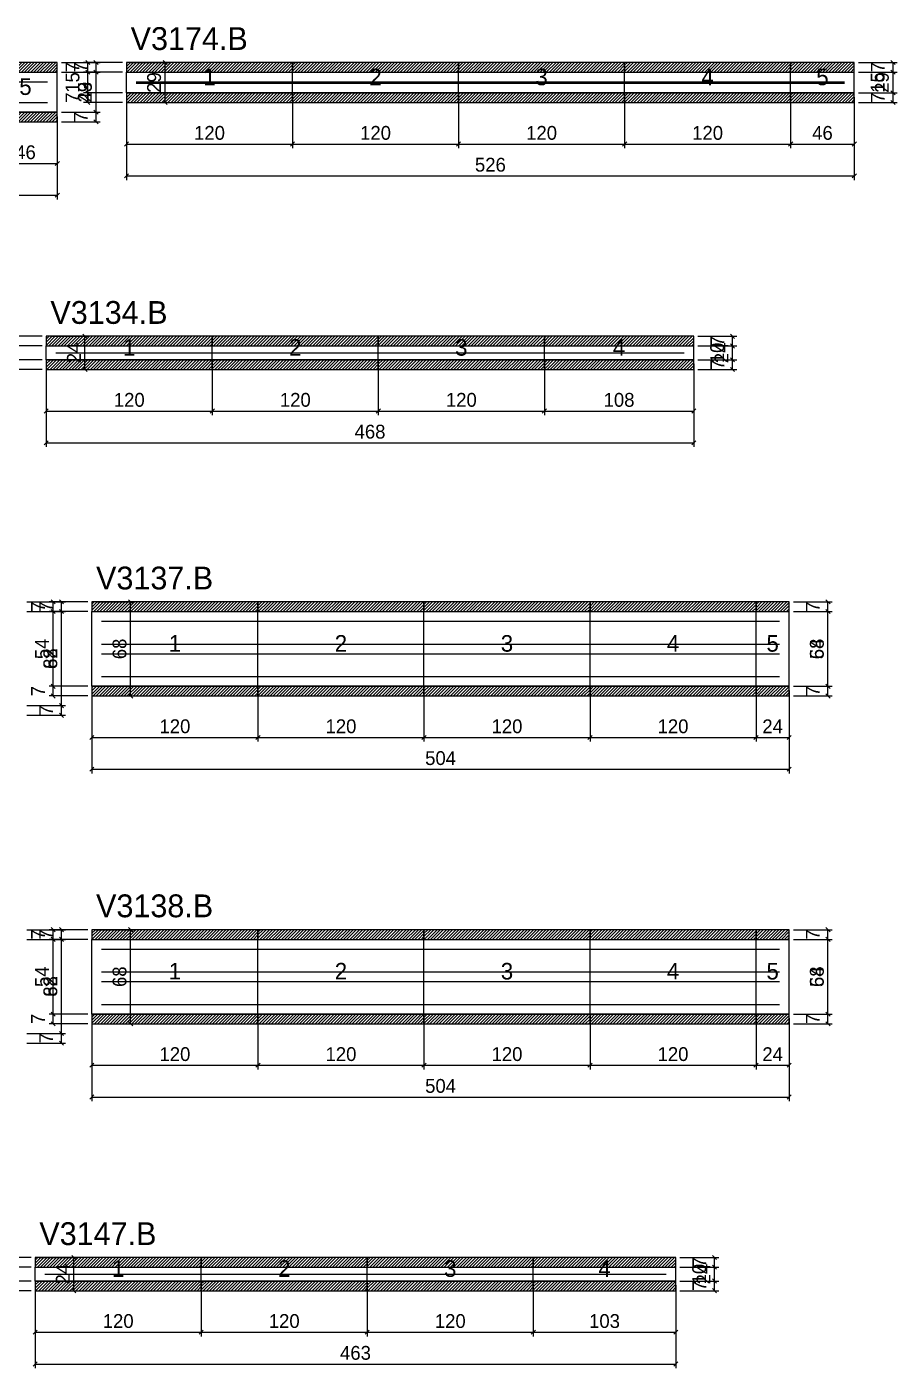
# Model space of a CAD drawing. Extents: x -9000 to 3070, y -14307 to 1250.
# Drawn here: x 701 to 1330, y -11380 to -10410 of the extents above; entities that cross this region are included whole.
import ezdxf
from ezdxf.enums import TextEntityAlignment as Align

# ---------------------------------------------------------------- set-up
doc = ezdxf.new("R2010")
doc.units = 0
for name, color, linetype in [('5', 5, 'Continuous'), ('COTA', 241, 'Continuous'), ('NOMENCLATURA', 7, 'Continuous'), ('Painéis', 200, 'Continuous'), ('SARR_2.2x5', 40, 'Continuous'), ('SARR_2.2x7', 40, 'Continuous'), ('SCO-___-LAJ', 224, 'Continuous')]:
    doc.layers.add(name, color=color, linetype=linetype)
doc.dimstyles.new('PAINEL', dxfattribs={"dimtxt": 10, "dimasz": 3, "dimexe": 3, "dimexo": 3, "dimgap": 3, "dimtad": 1, "dimblk": 'OBLIQUE', "dimblk1": 'OBLIQUE', "dimcen": 2.5, "dimclrd": 4, "dimclre": 4, "dimclrt": 240, "dimazin": 3, "dimtfac": 1, "dimtmove": 0, "dimatfit": 3})

# ---------------------------------------------------------------- blocks, each defined once
blk = doc.blocks.new('_OBLIQUE')
at = {"color": 0, "linetype": 'BYBLOCK'}
blk.add_line((-0.5, -0.5), (0.5, 0.5), dxfattribs=at)

msp = doc.modelspace()

# ---------------------------------------------------------------- hatches: boundary and pattern name
at = {"layer": 'COTA'}
h = msp.add_hatch(dxfattribs=at)
h.set_pattern_fill('ANSI31', scale=0.5)
h.paths.add_polyline_path([(677, -10443), (723, -10443), (723, -10436), (677, -10436)])
h = msp.add_hatch(dxfattribs=at)
h.set_pattern_fill('ANSI31', scale=0.5)
h.paths.add_polyline_path([(773, -10443), (893, -10443), (893, -10436), (773, -10436)])
h = msp.add_hatch(dxfattribs=at)
h.set_pattern_fill('ANSI31', scale=0.5)
h.paths.add_polyline_path([(893, -10443), (1013, -10443), (1013, -10436), (893, -10436)])
h = msp.add_hatch(dxfattribs=at)
h.set_pattern_fill('ANSI31', scale=0.5)
h.paths.add_polyline_path([(1013, -10443), (1133, -10443), (1133, -10436), (1013, -10436)])
h = msp.add_hatch(dxfattribs=at)
h.set_pattern_fill('ANSI31', scale=0.5)
h.paths.add_polyline_path([(1133, -10443), (1253, -10443), (1253, -10436), (1133, -10436)])
h = msp.add_hatch(dxfattribs=at)
h.set_pattern_fill('ANSI31', scale=0.5)
h.paths.add_polyline_path([(1253, -10443), (1299, -10443), (1299, -10436), (1253, -10436)])
h = msp.add_hatch(dxfattribs=at)
h.set_pattern_fill('ANSI31', scale=0.5)
h.paths.add_polyline_path([(773, -10465), (893, -10465), (893, -10458), (773, -10458)])
h = msp.add_hatch(dxfattribs=at)
h.set_pattern_fill('ANSI31', scale=0.5)
h.paths.add_polyline_path([(893, -10465), (1013, -10465), (1013, -10458), (893, -10458)])
h = msp.add_hatch(dxfattribs=at)
h.set_pattern_fill('ANSI31', scale=0.5)
h.paths.add_polyline_path([(1013, -10465), (1133, -10465), (1133, -10458), (1013, -10458)])
h = msp.add_hatch(dxfattribs=at)
h.set_pattern_fill('ANSI31', scale=0.5)
h.paths.add_polyline_path([(1133, -10465), (1253, -10465), (1253, -10458), (1133, -10458)])
h = msp.add_hatch(dxfattribs=at)
h.set_pattern_fill('ANSI31', scale=0.5)
h.paths.add_polyline_path([(1253, -10465), (1299, -10465), (1299, -10458), (1253, -10458)])
h = msp.add_hatch(dxfattribs=at)
h.set_pattern_fill('ANSI31', scale=0.5)
h.paths.add_polyline_path([(677, -10479), (723, -10479), (723, -10472), (677, -10472)])
h = msp.add_hatch(dxfattribs=at)
h.set_pattern_fill('ANSI31', scale=0.5)
h.paths.add_polyline_path([(715, -10641), (835, -10641), (835, -10634), (715, -10634)])
h = msp.add_hatch(dxfattribs=at)
h.set_pattern_fill('ANSI31', scale=0.5)
h.paths.add_polyline_path([(835, -10641), (955, -10641), (955, -10634), (835, -10634)])
h = msp.add_hatch(dxfattribs=at)
h.set_pattern_fill('ANSI31', scale=0.5)
h.paths.add_polyline_path([(955, -10641), (1075, -10641), (1075, -10634), (955, -10634)])
h = msp.add_hatch(dxfattribs=at)
h.set_pattern_fill('ANSI31', scale=0.5)
h.paths.add_polyline_path([(1075, -10641), (1183, -10641), (1183, -10634), (1075, -10634)])
h = msp.add_hatch(dxfattribs=at)
h.set_pattern_fill('ANSI31', scale=0.5)
h.paths.add_polyline_path([(715, -10658), (835, -10658), (835, -10651), (715, -10651)])
h = msp.add_hatch(dxfattribs=at)
h.set_pattern_fill('ANSI31', scale=0.5)
h.paths.add_polyline_path([(835, -10658), (955, -10658), (955, -10651), (835, -10651)])
h = msp.add_hatch(dxfattribs=at)
h.set_pattern_fill('ANSI31', scale=0.5)
h.paths.add_polyline_path([(955, -10658), (1075, -10658), (1075, -10651), (955, -10651)])
h = msp.add_hatch(dxfattribs=at)
h.set_pattern_fill('ANSI31', scale=0.5)
h.paths.add_polyline_path([(1075, -10658), (1183, -10658), (1183, -10651), (1075, -10651)])
h = msp.add_hatch(dxfattribs=at)
h.set_pattern_fill('ANSI31', scale=0.5)
h.paths.add_polyline_path([(748, -10833), (868, -10833), (868, -10826), (748, -10826)])
h = msp.add_hatch(dxfattribs=at)
h.set_pattern_fill('ANSI31', scale=0.5)
h.paths.add_polyline_path([(868, -10833), (988, -10833), (988, -10826), (868, -10826)])
h = msp.add_hatch(dxfattribs=at)
h.set_pattern_fill('ANSI31', scale=0.5)
h.paths.add_polyline_path([(988, -10833), (1108, -10833), (1108, -10826), (988, -10826)])
h = msp.add_hatch(dxfattribs=at)
h.set_pattern_fill('ANSI31', scale=0.5)
h.paths.add_polyline_path([(1108, -10833), (1228, -10833), (1228, -10826), (1108, -10826)])
h = msp.add_hatch(dxfattribs=at)
h.set_pattern_fill('ANSI31', scale=0.5)
h.paths.add_polyline_path([(1228, -10833), (1252, -10833), (1252, -10826), (1228, -10826)])
h = msp.add_hatch(dxfattribs=at)
h.set_pattern_fill('ANSI31', scale=0.5)
h.paths.add_polyline_path([(748, -10894), (868, -10894), (868, -10887), (748, -10887)])
h = msp.add_hatch(dxfattribs=at)
h.set_pattern_fill('ANSI31', scale=0.5)
h.paths.add_polyline_path([(868, -10894), (988, -10894), (988, -10887), (868, -10887)])
h = msp.add_hatch(dxfattribs=at)
h.set_pattern_fill('ANSI31', scale=0.5)
h.paths.add_polyline_path([(988, -10894), (1108, -10894), (1108, -10887), (988, -10887)])
h = msp.add_hatch(dxfattribs=at)
h.set_pattern_fill('ANSI31', scale=0.5)
h.paths.add_polyline_path([(1108, -10894), (1228, -10894), (1228, -10887), (1108, -10887)])
h = msp.add_hatch(dxfattribs=at)
h.set_pattern_fill('ANSI31', scale=0.5)
h.paths.add_polyline_path([(1228, -10894), (1252, -10894), (1252, -10887), (1228, -10887)])
h = msp.add_hatch(dxfattribs=at)
h.set_pattern_fill('ANSI31', scale=0.5)
h.paths.add_polyline_path([(748, -11070), (868, -11070), (868, -11063), (748, -11063)])
h = msp.add_hatch(dxfattribs=at)
h.set_pattern_fill('ANSI31', scale=0.5)
h.paths.add_polyline_path([(868, -11070), (988, -11070), (988, -11063), (868, -11063)])
h = msp.add_hatch(dxfattribs=at)
h.set_pattern_fill('ANSI31', scale=0.5)
h.paths.add_polyline_path([(988, -11070), (1108, -11070), (1108, -11063), (988, -11063)])
h = msp.add_hatch(dxfattribs=at)
h.set_pattern_fill('ANSI31', scale=0.5)
h.paths.add_polyline_path([(1108, -11070), (1228, -11070), (1228, -11063), (1108, -11063)])
h = msp.add_hatch(dxfattribs=at)
h.set_pattern_fill('ANSI31', scale=0.5)
h.paths.add_polyline_path([(1228, -11070), (1252, -11070), (1252, -11063), (1228, -11063)])
h = msp.add_hatch(dxfattribs=at)
h.set_pattern_fill('ANSI31', scale=0.5)
h.paths.add_polyline_path([(748, -11131), (868, -11131), (868, -11124), (748, -11124)])
h = msp.add_hatch(dxfattribs=at)
h.set_pattern_fill('ANSI31', scale=0.5)
h.paths.add_polyline_path([(868, -11131), (988, -11131), (988, -11124), (868, -11124)])
h = msp.add_hatch(dxfattribs=at)
h.set_pattern_fill('ANSI31', scale=0.5)
h.paths.add_polyline_path([(988, -11131), (1108, -11131), (1108, -11124), (988, -11124)])
h = msp.add_hatch(dxfattribs=at)
h.set_pattern_fill('ANSI31', scale=0.5)
h.paths.add_polyline_path([(1108, -11131), (1228, -11131), (1228, -11124), (1108, -11124)])
h = msp.add_hatch(dxfattribs=at)
h.set_pattern_fill('ANSI31', scale=0.5)
h.paths.add_polyline_path([(1228, -11131), (1252, -11131), (1252, -11124), (1228, -11124)])
h = msp.add_hatch(dxfattribs=at)
h.set_pattern_fill('ANSI31', scale=0.5)
h.paths.add_polyline_path([(707, -11307), (827, -11307), (827, -11300), (707, -11300)])
h = msp.add_hatch(dxfattribs=at)
h.set_pattern_fill('ANSI31', scale=0.5)
h.paths.add_polyline_path([(827, -11307), (947, -11307), (947, -11300), (827, -11300)])
h = msp.add_hatch(dxfattribs=at)
h.set_pattern_fill('ANSI31', scale=0.5)
h.paths.add_polyline_path([(947, -11307), (1067, -11307), (1067, -11300), (947, -11300)])
h = msp.add_hatch(dxfattribs=at)
h.set_pattern_fill('ANSI31', scale=0.5)
h.paths.add_polyline_path([(1067, -11307), (1170, -11307), (1170, -11300), (1067, -11300)])
h = msp.add_hatch(dxfattribs=at)
h.set_pattern_fill('ANSI31', scale=0.5)
h.paths.add_polyline_path([(707, -11324), (827, -11324), (827, -11317), (707, -11317)])
h = msp.add_hatch(dxfattribs=at)
h.set_pattern_fill('ANSI31', scale=0.5)
h.paths.add_polyline_path([(827, -11324), (947, -11324), (947, -11317), (827, -11317)])
h = msp.add_hatch(dxfattribs=at)
h.set_pattern_fill('ANSI31', scale=0.5)
h.paths.add_polyline_path([(947, -11324), (1067, -11324), (1067, -11317), (947, -11317)])
h = msp.add_hatch(dxfattribs=at)
h.set_pattern_fill('ANSI31', scale=0.5)
h.paths.add_polyline_path([(1067, -11324), (1170, -11324), (1170, -11317), (1067, -11317)])

# ---------------------------------------------------------------- linework, layer by layer
at = {"layer": 'Painéis'}
for p, q in [((677, -10443), (723, -10443)), ((723, -10472), (723, -10443)), ((773, -10443), (893, -10443)), ((773, -10458), (773, -10443)), ((893, -10458), (893, -10443)), ((893, -10458), (893, -10443)), ((893, -10443), (1013, -10443)), ((893, -10458), (893, -10443)), ((1013, -10458), (1013, -10443)), ((1013, -10458), (1013, -10443)), ((1013, -10443), (1133, -10443)), ((1013, -10458), (1013, -10443)), ((1133, -10458), (1133, -10443)), ((1133, -10458), (1133, -10443)), ((1133, -10443), (1253, -10443)), ((1133, -10458), (1133, -10443)), ((1253, -10458), (1253, -10443)), ((1253, -10458), (1253, -10443)), ((1253, -10443), (1299, -10443)), ((1253, -10458), (1253, -10443)), ((1299, -10458), (1299, -10443)), ((773, -10458), (893, -10458)), ((893, -10458), (1013, -10458)), ((1013, -10458), (1133, -10458)), ((1133, -10458), (1253, -10458)), ((1253, -10458), (1299, -10458)), ((677, -10472), (723, -10472)), ((715, -10641), (835, -10641)), ((715, -10651), (715, -10641)), ((835, -10651), (835, -10641)), ((835, -10651), (835, -10641)), ((835, -10641), (955, -10641)), ((835, -10651), (835, -10641)), ((955, -10651), (955, -10641)), ((955, -10651), (955, -10641)), ((955, -10641), (1075, -10641)), ((955, -10651), (955, -10641)), ((1075, -10651), (1075, -10641)), ((1075, -10651), (1075, -10641)), ((1075, -10641), (1183, -10641)), ((1075, -10651), (1075, -10641)), ((1183, -10651), (1183, -10641)), ((715, -10651), (835, -10651)), ((835, -10651), (955, -10651)), ((955, -10651), (1075, -10651)), ((1075, -10651), (1183, -10651)), ((748, -10833), (868, -10833)), ((748, -10887), (748, -10833)), ((868, -10887), (868, -10833)), ((868, -10887), (868, -10833)), ((868, -10833), (988, -10833)), ((868, -10887), (868, -10833)), ((988, -10887), (988, -10833)), ((988, -10887), (988, -10833)), ((988, -10833), (1108, -10833)), ((988, -10887), (988, -10833)), ((1108, -10887), (1108, -10833)), ((1108, -10887), (1108, -10833)), ((1108, -10833), (1228, -10833)), ((1108, -10887), (1108, -10833)), ((1228, -10887), (1228, -10833)), ((1228, -10887), (1228, -10833)), ((1228, -10833), (1252, -10833)), ((1228, -10887), (1228, -10833)), ((1252, -10887), (1252, -10833)), ((748, -10887), (868, -10887)), ((868, -10887), (988, -10887)), ((988, -10887), (1108, -10887)), ((1108, -10887), (1228, -10887)), ((1228, -10887), (1252, -10887)), ((748, -11070), (868, -11070)), ((748, -11124), (748, -11070)), ((868, -11124), (868, -11070)), ((868, -11124), (868, -11070)), ((868, -11070), (988, -11070)), ((868, -11124), (868, -11070)), ((988, -11124), (988, -11070)), ((988, -11124), (988, -11070)), ((988, -11070), (1108, -11070)), ((988, -11124), (988, -11070)), ((1108, -11124), (1108, -11070)), ((1108, -11124), (1108, -11070)), ((1108, -11070), (1228, -11070)), ((1108, -11124), (1108, -11070)), ((1228, -11124), (1228, -11070)), ((1228, -11124), (1228, -11070)), ((1228, -11070), (1252, -11070)), ((1228, -11124), (1228, -11070)), ((1252, -11124), (1252, -11070)), ((748, -11124), (868, -11124)), ((868, -11124), (988, -11124)), ((988, -11124), (1108, -11124)), ((1108, -11124), (1228, -11124)), ((1228, -11124), (1252, -11124)), ((707, -11307), (827, -11307)), ((707, -11317), (707, -11307)), ((827, -11317), (827, -11307)), ((827, -11317), (827, -11307)), ((827, -11307), (947, -11307)), ((827, -11317), (827, -11307)), ((947, -11317), (947, -11307)), ((947, -11317), (947, -11307)), ((947, -11307), (1067, -11307)), ((947, -11317), (947, -11307)), ((1067, -11317), (1067, -11307)), ((1067, -11317), (1067, -11307)), ((1067, -11307), (1170, -11307)), ((1067, -11317), (1067, -11307)), ((1170, -11317), (1170, -11307)), ((707, -11317), (827, -11317)), ((827, -11317), (947, -11317)), ((947, -11317), (1067, -11317)), ((1067, -11317), (1170, -11317))]:
    msp.add_line(p, q, dxfattribs=at)
at = {"layer": 'SARR_2.2x5'}
for points in [[(722, -10646), (835, -10646)], [(722, -10646), (835, -10646)], [(835, -10646), (955, -10646)], [(835, -10646), (955, -10646)], [(955, -10646), (1075, -10646)], [(955, -10646), (1075, -10646)], [(1075, -10646), (1176, -10646)], [(1075, -10646), (1176, -10646)], [(714, -11312), (827, -11312)], [(714, -11312), (827, -11312)], [(827, -11312), (947, -11312)], [(827, -11312), (947, -11312)], [(947, -11312), (1067, -11312)], [(947, -11312), (1067, -11312)], [(1067, -11312), (1163, -11312)], [(1067, -11312), (1163, -11312)]]:
    msp.add_lwpolyline(points, dxfattribs=at)
at = {"layer": 'SARR_2.2x7'}
for points in [[(677, -10450), (716, -10450)], [(677, -10450), (716, -10450)], [(780, -10450), (893, -10450)], [(780, -10450), (893, -10450)], [(780, -10451), (893, -10451)], [(780, -10451), (893, -10451)], [(893, -10450), (1013, -10450)], [(893, -10450), (1013, -10450)], [(893, -10451), (1013, -10451)], [(893, -10451), (1013, -10451)], [(1013, -10450), (1133, -10450)], [(1013, -10450), (1133, -10450)], [(1013, -10451), (1133, -10451)], [(1013, -10451), (1133, -10451)], [(1133, -10450), (1253, -10450)], [(1133, -10450), (1253, -10450)], [(1133, -10451), (1253, -10451)], [(1133, -10451), (1253, -10451)], [(1253, -10450), (1292, -10450)], [(1253, -10450), (1292, -10450)], [(1253, -10451), (1292, -10451)], [(1253, -10451), (1292, -10451)], [(677, -10465), (716, -10465)], [(677, -10465), (716, -10465)], [(755, -10840), (868, -10840)], [(755, -10840), (868, -10840)], [(868, -10840), (988, -10840)], [(868, -10840), (988, -10840)], [(988, -10840), (1108, -10840)], [(988, -10840), (1108, -10840)], [(1108, -10840), (1228, -10840)], [(1108, -10840), (1228, -10840)], [(1228, -10840), (1245, -10840)], [(1228, -10840), (1245, -10840)], [(755, -10856.5), (868, -10856.5)], [(755, -10856.5), (868, -10856.5)], [(868, -10856.5), (988, -10856.5)], [(868, -10856.5), (988, -10856.5)], [(988, -10856.5), (1108, -10856.5)], [(988, -10856.5), (1108, -10856.5)], [(1108, -10856.5), (1228, -10856.5)], [(1108, -10856.5), (1228, -10856.5)], [(1228, -10856.5), (1245, -10856.5)], [(1228, -10856.5), (1245, -10856.5)], [(755, -10863.5), (868, -10863.5)], [(755, -10863.5), (868, -10863.5)], [(868, -10863.5), (988, -10863.5)], [(868, -10863.5), (988, -10863.5)], [(988, -10863.5), (1108, -10863.5)], [(988, -10863.5), (1108, -10863.5)], [(1108, -10863.5), (1228, -10863.5)], [(1108, -10863.5), (1228, -10863.5)], [(1228, -10863.5), (1245, -10863.5)], [(1228, -10863.5), (1245, -10863.5)], [(755, -10880), (868, -10880)], [(755, -10880), (868, -10880)], [(868, -10880), (988, -10880)], [(868, -10880), (988, -10880)], [(988, -10880), (1108, -10880)], [(988, -10880), (1108, -10880)], [(1108, -10880), (1228, -10880)], [(1108, -10880), (1228, -10880)], [(1228, -10880), (1245, -10880)], [(1228, -10880), (1245, -10880)], [(755, -11077), (868, -11077)], [(755, -11077), (868, -11077)], [(868, -11077), (988, -11077)], [(868, -11077), (988, -11077)], [(988, -11077), (1108, -11077)], [(988, -11077), (1108, -11077)], [(1108, -11077), (1228, -11077)], [(1108, -11077), (1228, -11077)], [(1228, -11077), (1245, -11077)], [(1228, -11077), (1245, -11077)], [(755, -11093.5), (868, -11093.5)], [(755, -11093.5), (868, -11093.5)], [(868, -11093.5), (988, -11093.5)], [(868, -11093.5), (988, -11093.5)], [(988, -11093.5), (1108, -11093.5)], [(988, -11093.5), (1108, -11093.5)], [(1108, -11093.5), (1228, -11093.5)], [(1108, -11093.5), (1228, -11093.5)], [(1228, -11093.5), (1245, -11093.5)], [(1228, -11093.5), (1245, -11093.5)], [(755, -11100.5), (868, -11100.5)], [(755, -11100.5), (868, -11100.5)], [(868, -11100.5), (988, -11100.5)], [(868, -11100.5), (988, -11100.5)], [(988, -11100.5), (1108, -11100.5)], [(988, -11100.5), (1108, -11100.5)], [(1108, -11100.5), (1228, -11100.5)], [(1108, -11100.5), (1228, -11100.5)], [(1228, -11100.5), (1245, -11100.5)], [(1228, -11100.5), (1245, -11100.5)], [(755, -11117), (868, -11117)], [(755, -11117), (868, -11117)], [(868, -11117), (988, -11117)], [(868, -11117), (988, -11117)], [(988, -11117), (1108, -11117)], [(988, -11117), (1108, -11117)], [(1108, -11117), (1228, -11117)], [(1108, -11117), (1228, -11117)], [(1228, -11117), (1245, -11117)], [(1228, -11117), (1245, -11117)]]:
    msp.add_lwpolyline(points, dxfattribs=at)
at = {"layer": 'SCO-___-LAJ'}
for points in [[(677, -10443), (723, -10443), (723, -10436), (677, -10436)], [(773, -10443), (893, -10443), (893, -10436), (773, -10436)], [(893, -10443), (1013, -10443), (1013, -10436), (893, -10436)], [(1013, -10443), (1133, -10443), (1133, -10436), (1013, -10436)], [(1133, -10443), (1253, -10443), (1253, -10436), (1133, -10436)], [(1253, -10443), (1299, -10443), (1299, -10436), (1253, -10436)], [(773, -10465), (893, -10465), (893, -10458), (773, -10458)], [(893, -10465), (1013, -10465), (1013, -10458), (893, -10458)], [(1013, -10465), (1133, -10465), (1133, -10458), (1013, -10458)], [(1133, -10465), (1253, -10465), (1253, -10458), (1133, -10458)], [(1253, -10465), (1299, -10465), (1299, -10458), (1253, -10458)], [(677, -10479), (723, -10479), (723, -10472), (677, -10472)], [(715, -10641), (835, -10641), (835, -10634), (715, -10634)], [(835, -10641), (955, -10641), (955, -10634), (835, -10634)], [(955, -10641), (1075, -10641), (1075, -10634), (955, -10634)], [(1075, -10641), (1183, -10641), (1183, -10634), (1075, -10634)], [(715, -10658), (835, -10658), (835, -10651), (715, -10651)], [(835, -10658), (955, -10658), (955, -10651), (835, -10651)], [(955, -10658), (1075, -10658), (1075, -10651), (955, -10651)], [(1075, -10658), (1183, -10658), (1183, -10651), (1075, -10651)], [(748, -10833), (868, -10833), (868, -10826), (748, -10826)], [(868, -10833), (988, -10833), (988, -10826), (868, -10826)], [(988, -10833), (1108, -10833), (1108, -10826), (988, -10826)], [(1108, -10833), (1228, -10833), (1228, -10826), (1108, -10826)], [(1228, -10833), (1252, -10833), (1252, -10826), (1228, -10826)], [(748, -10894), (868, -10894), (868, -10887), (748, -10887)], [(868, -10894), (988, -10894), (988, -10887), (868, -10887)], [(988, -10894), (1108, -10894), (1108, -10887), (988, -10887)], [(1108, -10894), (1228, -10894), (1228, -10887), (1108, -10887)], [(1228, -10894), (1252, -10894), (1252, -10887), (1228, -10887)], [(748, -11070), (868, -11070), (868, -11063), (748, -11063)], [(868, -11070), (988, -11070), (988, -11063), (868, -11063)], [(988, -11070), (1108, -11070), (1108, -11063), (988, -11063)], [(1108, -11070), (1228, -11070), (1228, -11063), (1108, -11063)], [(1228, -11070), (1252, -11070), (1252, -11063), (1228, -11063)], [(748, -11131), (868, -11131), (868, -11124), (748, -11124)], [(868, -11131), (988, -11131), (988, -11124), (868, -11124)], [(988, -11131), (1108, -11131), (1108, -11124), (988, -11124)], [(1108, -11131), (1228, -11131), (1228, -11124), (1108, -11124)], [(1228, -11131), (1252, -11131), (1252, -11124), (1228, -11124)], [(707, -11307), (827, -11307), (827, -11300), (707, -11300)], [(827, -11307), (947, -11307), (947, -11300), (827, -11300)], [(947, -11307), (1067, -11307), (1067, -11300), (947, -11300)], [(1067, -11307), (1170, -11307), (1170, -11300), (1067, -11300)], [(707, -11324), (827, -11324), (827, -11317), (707, -11317)], [(827, -11324), (947, -11324), (947, -11317), (827, -11317)], [(947, -11324), (1067, -11324), (1067, -11317), (947, -11317)], [(1067, -11324), (1170, -11324), (1170, -11317), (1067, -11317)]]:
    msp.add_lwpolyline(points, close=True, dxfattribs=at)

# ---------------------------------------------------------------- texts
at = {"layer": '5'}
for s, p in [('1', (833, -10446.5)), ('2', (953, -10446.5)), ('3', (1073, -10446.5)), ('4', (1193, -10446.5)), ('5', (1276, -10446.5)), ('5', (700, -10453.5)), ('1', (775, -10642)), ('2', (895, -10642)), ('3', (1015, -10642)), ('4', (1129, -10642)), ('1', (808, -10856)), ('2', (928, -10856)), ('3', (1048, -10856)), ('4', (1168, -10856)), ('5', (1240, -10856)), ('1', (808, -11093)), ('2', (928, -11093)), ('3', (1048, -11093)), ('4', (1168, -11093)), ('5', (1240, -11093)), ('1', (767, -11308)), ('2', (887, -11308)), ('3', (1007, -11308)), ('4', (1118.5, -11308))]:
    msp.add_text(s, height=12, dxfattribs=at).set_placement(p, align=Align.MIDDLE_CENTER)
at = {"layer": 'NOMENCLATURA'}
for s, p in [('V3174.B', (776, -10427)), ('V3134.B', (718, -10625)), ('V3137.B', (751, -10817)), ('V3138.B', (751, -11054)), ('V3147.B', (710, -11291))]:
    msp.add_text(s, height=16.5, dxfattribs=at).set_placement(p)

# ---------------------------------------------------------------- dimensions: what is measured, and where the dimension line sits
at = {"layer": 'COTA'}
for base, p1, p2 in [((751, -10479), (723, -10479), (723, -10436)), ((751, -10443), (723, -10443), (723, -10436)), ((751, -10472), (723, -10472), (723, -10443)), ((745, -10443), (773, -10443), (773, -10436)), ((745, -10458), (773, -10458), (773, -10443)), ((801, -10465), (773, -10465), (773, -10436)), ((1327, -10465), (1299, -10465), (1299, -10436)), ((1327, -10443), (1299, -10443), (1299, -10436)), ((1327, -10458), (1299, -10458), (1299, -10443)), ((745, -10465), (773, -10465), (773, -10458)), ((1327, -10465), (1299, -10465), (1299, -10458)), ((751, -10479), (723, -10479), (723, -10472)), ((687, -10641), (715, -10641), (715, -10634)), ((743, -10658), (715, -10658), (715, -10634)), ((1211, -10658), (1183, -10658), (1183, -10634)), ((1211, -10641), (1183, -10641), (1183, -10634)), ((687, -10651), (715, -10651), (715, -10641)), ((1211, -10651), (1183, -10651), (1183, -10641)), ((687, -10658), (715, -10658), (715, -10651)), ((1211, -10658), (1183, -10658), (1183, -10651)), ((726, -10908), (698, -10908), (698, -10826)), ((726, -10833), (698, -10833), (698, -10826)), ((726, -10901), (698, -10901), (698, -10833)), ((720, -10833), (748, -10833), (748, -10826)), ((720, -10887), (748, -10887), (748, -10833)), ((776, -10894), (748, -10894), (748, -10826)), ((1280, -10894), (1252, -10894), (1252, -10826)), ((1280, -10833), (1252, -10833), (1252, -10826)), ((1280, -10887), (1252, -10887), (1252, -10833)), ((720, -10894), (748, -10894), (748, -10887)), ((1280, -10894), (1252, -10894), (1252, -10887)), ((726, -10908), (698, -10908), (698, -10901)), ((726, -11145), (698, -11145), (698, -11063)), ((726, -11070), (698, -11070), (698, -11063)), ((720, -11070), (748, -11070), (748, -11063)), ((776, -11131), (748, -11131), (748, -11063)), ((1280, -11131), (1252, -11131), (1252, -11063)), ((1280, -11070), (1252, -11070), (1252, -11063)), ((726, -11138), (698, -11138), (698, -11070)), ((720, -11124), (748, -11124), (748, -11070)), ((1280, -11124), (1252, -11124), (1252, -11070)), ((720, -11131), (748, -11131), (748, -11124)), ((1280, -11131), (1252, -11131), (1252, -11124)), ((726, -11145), (698, -11145), (698, -11138)), ((679, -11307), (707, -11307), (707, -11300)), ((679, -11317), (707, -11317), (707, -11307)), ((735, -11324), (707, -11324), (707, -11300)), ((1198, -11324), (1170, -11324), (1170, -11300)), ((1198, -11307), (1170, -11307), (1170, -11300)), ((1198, -11317), (1170, -11317), (1170, -11307)), ((679, -11324), (707, -11324), (707, -11317)), ((1198, -11324), (1170, -11324), (1170, -11317))]:
    msp.add_linear_dim(base=base, p1=p1, p2=p2, angle=90, dimstyle='PAINEL', dxfattribs=at).render()
for base, p1, p2 in [((773, -10495), (773, -10458), (893, -10458)), ((773, -10518), (773, -10458), (1299, -10458)), ((893, -10495), (893, -10458), (1013, -10458)), ((1013, -10495), (1013, -10458), (1133, -10458)), ((1133, -10495), (1133, -10458), (1253, -10458)), ((1253, -10495), (1253, -10458), (1299, -10458)), ((197, -10532), (197, -10472), (723, -10472)), ((677, -10509), (677, -10472), (723, -10472)), ((715, -10688), (715, -10651), (835, -10651)), ((715, -10711), (715, -10651), (1183, -10651)), ((835, -10688), (835, -10651), (955, -10651)), ((955, -10688), (955, -10651), (1075, -10651)), ((1075, -10688), (1075, -10651), (1183, -10651)), ((748, -10924), (748, -10887), (868, -10887)), ((748, -10947), (748, -10887), (1252, -10887)), ((868, -10924), (868, -10887), (988, -10887)), ((988, -10924), (988, -10887), (1108, -10887)), ((1108, -10924), (1108, -10887), (1228, -10887)), ((1228, -10924), (1228, -10887), (1252, -10887)), ((748, -11161), (748, -11124), (868, -11124)), ((748, -11184), (748, -11124), (1252, -11124)), ((868, -11161), (868, -11124), (988, -11124)), ((988, -11161), (988, -11124), (1108, -11124)), ((1108, -11161), (1108, -11124), (1228, -11124)), ((1228, -11161), (1228, -11124), (1252, -11124)), ((707, -11354), (707, -11317), (827, -11317)), ((707, -11377), (707, -11317), (1170, -11317)), ((827, -11354), (827, -11317), (947, -11317)), ((947, -11354), (947, -11317), (1067, -11317)), ((1067, -11354), (1067, -11317), (1170, -11317))]:
    msp.add_linear_dim(base=base, p1=p1, p2=p2, dimstyle='PAINEL', dxfattribs=at).render()

doc.saveas('drawing.dxf')
